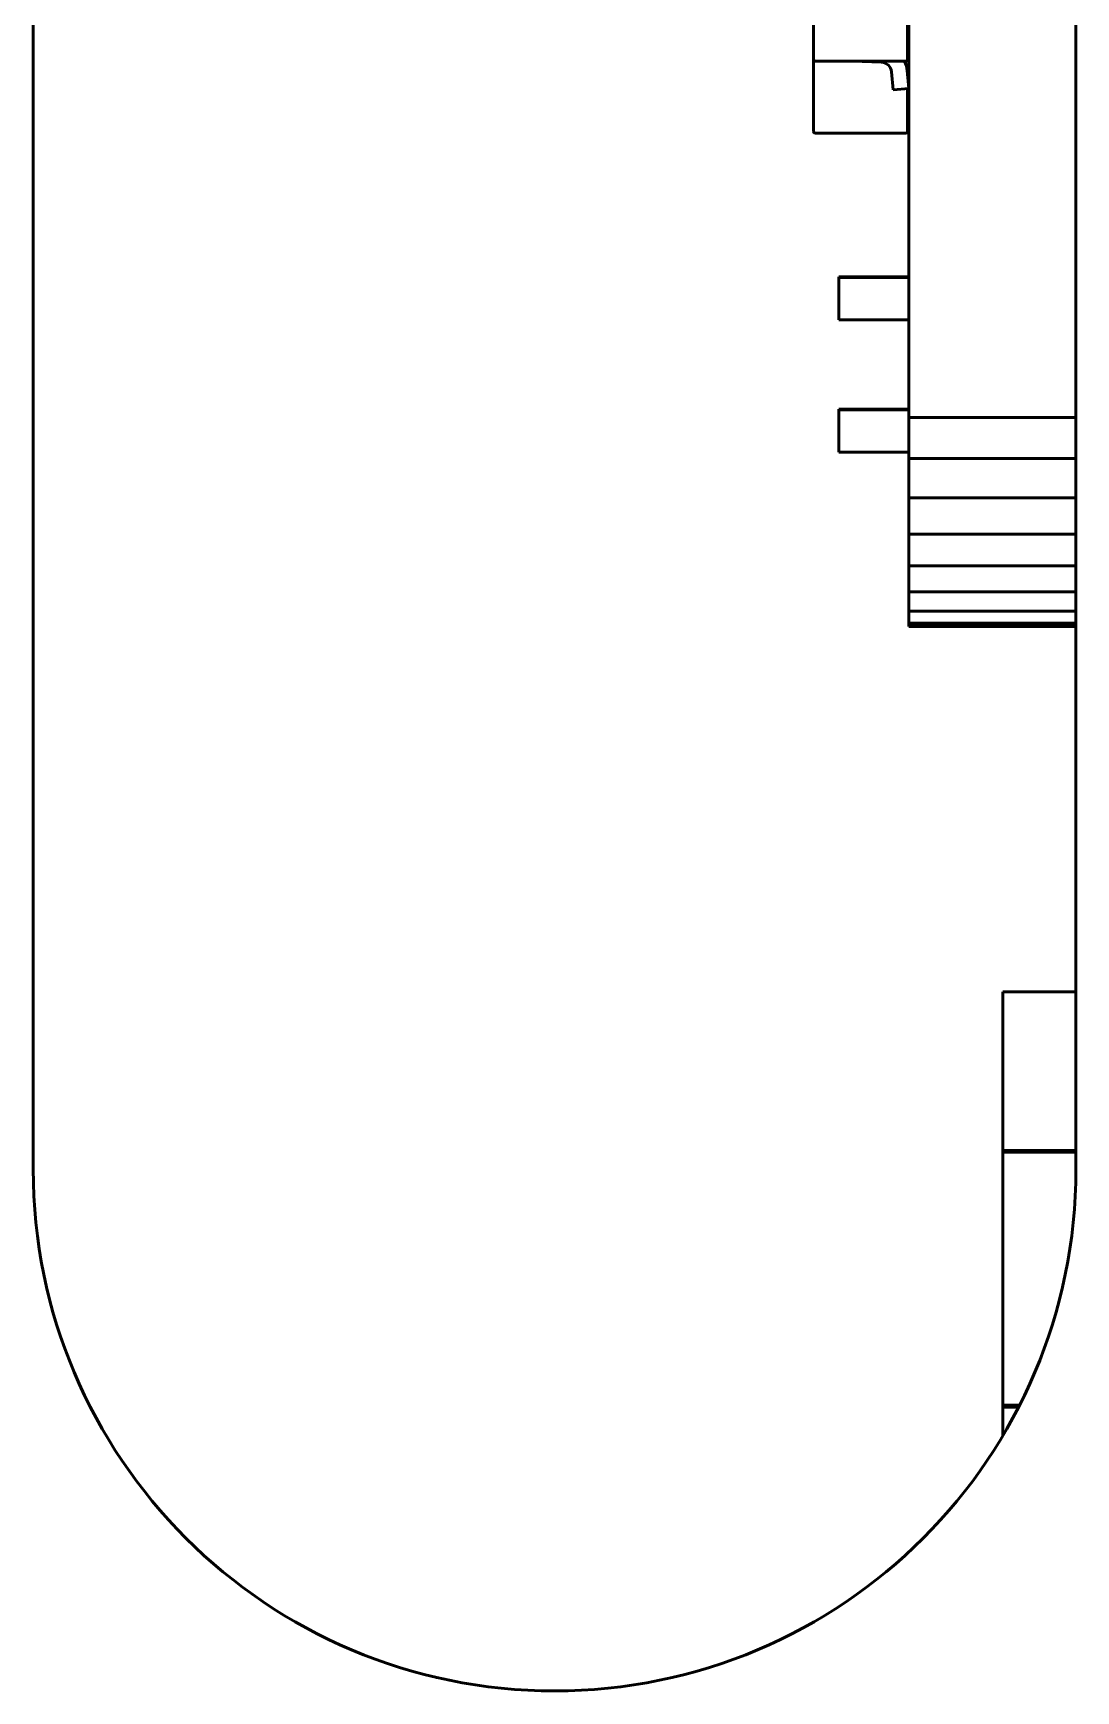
# Model space of a CAD drawing. Header units: millimetres. Extents: x 3118 to 4801, y 919 to 1849.
# Drawn here: x 3436.86 to 3446.86, y 1367.7 to 1383.59 of the extents above; entities that cross this region are included whole.
import ezdxf

# ---------------------------------------------------------------- set-up
doc = ezdxf.new("R2010")
doc.units = ezdxf.units.MM
doc.header["$LTSCALE"] = 1.8
doc.layers.add('외형선(ISO)', color=7, linetype='Continuous', lineweight=50)

msp = doc.modelspace()

# ---------------------------------------------------------------- linework, layer by layer
at = {"layer": '외형선(ISO)'}
for p, q in [((3445.257, 1379.903), (3445.257, 1411.366)), ((3436.86, 1372.697), (3436.86, 1407.697)), ((3446.86, 1407.697), (3446.86, 1372.697)), ((3444.345, 1383.669), (3444.345, 1383.335)), ((3445.245, 1383.669), (3445.245, 1383.335)), ((3444.345, 1382.645), (3444.345, 1383.335)), ((3444.361, 1383.319), (3445.229, 1383.319)), ((3444.996, 1383.309), (3444.718, 1383.319)), ((3445.107, 1383.046), (3445.092, 1383.218)), ((3445.242, 1383.231), (3445.242, 1383.231)), ((3445.242, 1383.231), (3445.257, 1383.059)), ((3445.242, 1383.231), (3445.242, 1383.231)), ((3445.242, 1383.231), (3445.242, 1383.231)), ((3445.242, 1383.231), (3445.242, 1383.231)), ((3445.242, 1383.231), (3445.242, 1383.231)), ((3445.257, 1383.059), (3445.107, 1383.046)), ((3445.245, 1383.058), (3445.245, 1382.645)), ((3445.257, 1383.089), (3445.254, 1383.089)), ((3445.257, 1383.059), (3445.257, 1383.059)), ((3445.257, 1383.059), (3445.257, 1383.059)), ((3445.229, 1382.629), (3444.361, 1382.629)), ((3444.586, 1381.253), (3444.586, 1381.253)), ((3444.586, 1381.253), (3444.586, 1381.253)), ((3445.257, 1381.253), (3444.586, 1381.253)), ((3445.257, 1381.253), (3444.586, 1381.253)), ((3444.586, 1381.253), (3445.257, 1381.253)), ((3444.586, 1381.253), (3444.586, 1381.253)), ((3445.257, 1381.253), (3444.586, 1381.253)), ((3444.586, 1381.253), (3445.257, 1381.253)), ((3444.586, 1381.253), (3444.586, 1381.252)), ((3444.586, 1381.253), (3444.586, 1381.253)), ((3445.257, 1381.252), (3444.586, 1381.252)), ((3444.586, 1381.252), (3445.257, 1381.252)), ((3444.586, 1381.252), (3444.586, 1381.252)), ((3445.257, 1381.252), (3444.586, 1381.252)), ((3444.586, 1381.252), (3445.257, 1381.252)), ((3444.586, 1381.252), (3444.586, 1381.252)), ((3445.257, 1381.252), (3444.586, 1381.252)), ((3444.586, 1381.252), (3445.257, 1381.252)), ((3444.586, 1381.252), (3444.586, 1381.252)), ((3445.257, 1381.252), (3444.586, 1381.252)), ((3444.586, 1381.252), (3445.257, 1381.252)), ((3444.586, 1381.252), (3444.586, 1381.252)), ((3445.257, 1381.252), (3444.586, 1381.252)), ((3444.586, 1381.252), (3444.586, 1381.252)), ((3444.586, 1381.252), (3444.586, 1381.252)), ((3444.586, 1381.252), (3444.586, 1381.251)), ((3444.586, 1381.252), (3444.586, 1381.252)), ((3444.586, 1381.252), (3444.586, 1381.252)), ((3444.586, 1381.251), (3445.257, 1381.251)), ((3444.586, 1381.251), (3444.586, 1381.251)), ((3445.257, 1381.251), (3444.586, 1381.251)), ((3444.586, 1381.251), (3445.257, 1381.251)), ((3444.586, 1381.251), (3444.586, 1381.251)), ((3445.257, 1381.251), (3444.586, 1381.251)), ((3444.586, 1381.251), (3445.257, 1381.251)), ((3444.586, 1381.251), (3444.586, 1381.251)), ((3445.257, 1381.251), (3444.586, 1381.251)), ((3444.586, 1381.251), (3445.257, 1381.251)), ((3444.586, 1381.251), (3444.586, 1381.251)), ((3445.257, 1381.251), (3444.586, 1381.251)), ((3444.586, 1381.251), (3444.586, 1381.25)), ((3444.586, 1381.251), (3444.586, 1381.251)), ((3444.586, 1381.251), (3444.586, 1381.251)), ((3444.586, 1381.251), (3444.586, 1381.251)), ((3444.586, 1381.25), (3445.257, 1381.25)), ((3444.586, 1381.25), (3444.586, 1381.25)), ((3445.257, 1381.25), (3444.586, 1381.25)), ((3444.586, 1381.25), (3445.257, 1381.25)), ((3444.586, 1381.25), (3444.586, 1381.25)), ((3445.257, 1381.25), (3444.586, 1381.25)), ((3444.586, 1381.25), (3445.257, 1381.25)), ((3444.586, 1381.25), (3444.586, 1381.25)), ((3445.257, 1381.25), (3444.586, 1381.25)), ((3444.586, 1381.25), (3445.257, 1381.25)), ((3444.586, 1381.25), (3444.586, 1381.25)), ((3445.257, 1381.25), (3444.586, 1381.25)), ((3444.586, 1381.25), (3444.586, 1381.249)), ((3444.586, 1381.25), (3444.586, 1381.25)), ((3444.586, 1381.25), (3444.586, 1381.25)), ((3444.586, 1381.25), (3444.586, 1381.25)), ((3444.586, 1381.249), (3445.257, 1381.249)), ((3444.586, 1381.249), (3444.586, 1381.249)), ((3445.257, 1381.249), (3444.586, 1381.249)), ((3444.586, 1381.249), (3445.257, 1381.249)), ((3444.586, 1381.249), (3444.586, 1381.249)), ((3445.257, 1381.249), (3444.586, 1381.249)), ((3444.586, 1381.249), (3445.257, 1381.249)), ((3444.586, 1381.249), (3444.586, 1381.249)), ((3445.257, 1381.249), (3444.586, 1381.249)), ((3444.586, 1381.249), (3445.257, 1381.249)), ((3444.586, 1381.249), (3444.586, 1381.249)), ((3445.257, 1381.249), (3444.586, 1381.249)), ((3444.586, 1381.249), (3444.586, 1381.248)), ((3444.586, 1381.249), (3444.586, 1381.249)), ((3444.586, 1381.249), (3444.586, 1381.249)), ((3444.586, 1381.249), (3444.586, 1381.249)), ((3444.586, 1381.248), (3445.257, 1381.248)), ((3444.586, 1381.248), (3444.586, 1381.248)), ((3445.257, 1381.248), (3444.586, 1381.248)), ((3444.586, 1381.248), (3445.257, 1381.248)), ((3444.586, 1381.248), (3444.586, 1381.248)), ((3445.257, 1381.248), (3444.586, 1381.248)), ((3444.586, 1381.248), (3445.257, 1381.248)), ((3444.586, 1381.248), (3444.586, 1381.248)), ((3445.257, 1381.248), (3444.586, 1381.248)), ((3444.586, 1381.248), (3445.257, 1381.248)), ((3444.586, 1381.248), (3444.586, 1381.248)), ((3445.257, 1381.248), (3444.586, 1381.248)), ((3444.586, 1381.248), (3444.586, 1381.247)), ((3444.586, 1381.248), (3444.586, 1381.248)), ((3444.586, 1381.248), (3444.586, 1381.248)), ((3444.586, 1381.248), (3444.586, 1381.248)), ((3444.586, 1381.247), (3444.586, 1380.841)), ((3444.586, 1381.247), (3444.586, 1381.247)), ((3444.586, 1381.247), (3444.586, 1381.247)), ((3444.586, 1381.247), (3444.586, 1381.247)), ((3444.586, 1381.247), (3445.257, 1381.247)), ((3445.257, 1381.247), (3444.586, 1381.247)), ((3444.586, 1381.247), (3445.257, 1381.247)), ((3445.257, 1381.247), (3444.586, 1381.247)), ((3444.586, 1380.841), (3445.257, 1380.841)), ((3444.586, 1379.983), (3444.586, 1379.983)), ((3444.586, 1379.983), (3444.586, 1379.983)), ((3445.257, 1379.983), (3444.586, 1379.983)), ((3445.257, 1379.983), (3444.586, 1379.983)), ((3444.586, 1379.983), (3444.586, 1379.983)), ((3444.586, 1379.983), (3444.586, 1379.983)), ((3444.586, 1379.983), (3444.586, 1379.982)), ((3444.586, 1379.983), (3445.257, 1379.983)), ((3445.257, 1379.983), (3444.586, 1379.983)), ((3444.586, 1379.983), (3445.257, 1379.983)), ((3444.586, 1379.982), (3444.586, 1379.982)), ((3444.586, 1379.982), (3444.586, 1379.982)), ((3444.586, 1379.982), (3444.586, 1379.982)), ((3444.586, 1379.982), (3444.586, 1379.982)), ((3444.586, 1379.982), (3444.586, 1379.982)), ((3444.586, 1379.982), (3444.586, 1379.982)), ((3444.586, 1379.982), (3444.586, 1379.982)), ((3445.257, 1379.982), (3444.586, 1379.982)), ((3444.586, 1379.982), (3444.586, 1379.981)), ((3444.586, 1379.982), (3445.257, 1379.982)), ((3445.257, 1379.982), (3444.586, 1379.982)), ((3444.586, 1379.982), (3445.257, 1379.982)), ((3445.257, 1379.982), (3444.586, 1379.982)), ((3444.586, 1379.982), (3445.257, 1379.982)), ((3445.257, 1379.982), (3444.586, 1379.982)), ((3444.586, 1379.982), (3445.257, 1379.982)), ((3445.257, 1379.982), (3444.586, 1379.982)), ((3444.586, 1379.982), (3444.586, 1379.982)), ((3445.257, 1379.981), (3444.586, 1379.981)), ((3444.586, 1379.981), (3444.586, 1379.98)), ((3444.586, 1379.981), (3445.257, 1379.981)), ((3445.257, 1379.981), (3444.586, 1379.981)), ((3444.586, 1379.981), (3444.586, 1379.981)), ((3444.586, 1379.981), (3445.257, 1379.981)), ((3445.257, 1379.981), (3444.586, 1379.981)), ((3444.586, 1379.981), (3444.586, 1379.981)), ((3444.586, 1379.981), (3445.257, 1379.981)), ((3445.257, 1379.981), (3444.586, 1379.981)), ((3444.586, 1379.981), (3444.586, 1379.981)), ((3444.586, 1379.981), (3445.257, 1379.981)), ((3444.586, 1379.981), (3444.586, 1379.981)), ((3444.586, 1379.981), (3444.586, 1379.981)), ((3444.586, 1379.981), (3444.586, 1379.981)), ((3444.586, 1379.981), (3444.586, 1379.981)), ((3445.257, 1379.98), (3444.586, 1379.98)), ((3444.586, 1379.98), (3444.586, 1379.979)), ((3444.586, 1379.98), (3445.257, 1379.98)), ((3445.257, 1379.98), (3444.586, 1379.98)), ((3444.586, 1379.98), (3444.586, 1379.98)), ((3444.586, 1379.98), (3445.257, 1379.98)), ((3445.257, 1379.98), (3444.586, 1379.98)), ((3444.586, 1379.98), (3444.586, 1379.98)), ((3444.586, 1379.98), (3445.257, 1379.98)), ((3445.257, 1379.98), (3444.586, 1379.98)), ((3444.586, 1379.98), (3444.586, 1379.98)), ((3444.586, 1379.98), (3445.257, 1379.98)), ((3444.586, 1379.98), (3444.586, 1379.98)), ((3444.586, 1379.98), (3444.586, 1379.98)), ((3444.586, 1379.98), (3444.586, 1379.98)), ((3444.586, 1379.98), (3444.586, 1379.98)), ((3445.257, 1379.979), (3444.586, 1379.979)), ((3444.586, 1379.979), (3444.586, 1379.978)), ((3444.586, 1379.979), (3445.257, 1379.979)), ((3445.257, 1379.979), (3444.586, 1379.979)), ((3444.586, 1379.979), (3444.586, 1379.979)), ((3444.586, 1379.979), (3445.257, 1379.979)), ((3445.257, 1379.979), (3444.586, 1379.979)), ((3444.586, 1379.979), (3444.586, 1379.979)), ((3444.586, 1379.979), (3445.257, 1379.979)), ((3445.257, 1379.979), (3444.586, 1379.979)), ((3444.586, 1379.979), (3444.586, 1379.979)), ((3444.586, 1379.979), (3445.257, 1379.979)), ((3444.586, 1379.979), (3444.586, 1379.979)), ((3444.586, 1379.979), (3444.586, 1379.979)), ((3444.586, 1379.979), (3444.586, 1379.979)), ((3444.586, 1379.979), (3444.586, 1379.979)), ((3445.257, 1379.978), (3444.586, 1379.978)), ((3444.586, 1379.978), (3444.586, 1379.977)), ((3444.586, 1379.978), (3445.257, 1379.978)), ((3445.257, 1379.978), (3444.586, 1379.978)), ((3444.586, 1379.978), (3444.586, 1379.978)), ((3444.586, 1379.978), (3445.257, 1379.978)), ((3445.257, 1379.978), (3444.586, 1379.978)), ((3444.586, 1379.978), (3444.586, 1379.978)), ((3444.586, 1379.978), (3445.257, 1379.978)), ((3445.257, 1379.978), (3444.586, 1379.978)), ((3444.586, 1379.978), (3444.586, 1379.978)), ((3444.586, 1379.978), (3445.257, 1379.978)), ((3444.586, 1379.978), (3444.586, 1379.978)), ((3444.586, 1379.978), (3444.586, 1379.978)), ((3444.586, 1379.978), (3444.586, 1379.978)), ((3444.586, 1379.978), (3444.586, 1379.978)), ((3444.586, 1379.977), (3444.586, 1379.571)), ((3444.586, 1379.977), (3444.586, 1379.977)), ((3445.257, 1379.977), (3444.586, 1379.977)), ((3444.586, 1379.977), (3444.586, 1379.977)), ((3444.586, 1379.977), (3445.257, 1379.977)), ((3444.586, 1379.977), (3445.257, 1379.977)), ((3445.257, 1379.977), (3444.586, 1379.977)), ((3444.586, 1379.977), (3444.586, 1379.977)), ((3446.86, 1379.903), (3445.257, 1379.903)), ((3445.257, 1379.511), (3445.257, 1379.903)), ((3444.586, 1379.571), (3445.257, 1379.571)), ((3446.86, 1379.511), (3445.257, 1379.511)), ((3445.257, 1379.134), (3445.257, 1379.511)), ((3446.86, 1379.134), (3445.257, 1379.134)), ((3445.257, 1378.787), (3445.257, 1379.134)), ((3446.86, 1378.787), (3445.257, 1378.787)), ((3445.257, 1378.482), (3445.257, 1378.787)), ((3446.86, 1378.482), (3445.257, 1378.482)), ((3445.257, 1378.232), (3445.257, 1378.482)), ((3446.86, 1378.232), (3445.257, 1378.232)), ((3445.257, 1378.047), (3445.257, 1378.232)), ((3446.86, 1378.047), (3445.257, 1378.047)), ((3445.257, 1377.932), (3445.257, 1378.047)), ((3446.86, 1377.932), (3445.257, 1377.932)), ((3445.257, 1377.903), (3445.257, 1377.932)), ((3446.86, 1377.903), (3445.257, 1377.903)), ((3445.257, 1377.901), (3445.257, 1377.903)), ((3446.86, 1377.901), (3445.257, 1377.901)), ((3446.16, 1374.397), (3446.86, 1374.397)), ((3446.16, 1372.877), (3446.16, 1374.397)), ((3446.16, 1372.877), (3446.16, 1372.86)), ((3446.16, 1372.877), (3446.86, 1372.877)), ((3446.16, 1372.86), (3446.86, 1372.86)), ((3446.16, 1370.435), (3446.16, 1372.86)), ((3446.318, 1370.435), (3446.16, 1370.435)), ((3446.16, 1370.418), (3446.16, 1370.435)), ((3446.31, 1370.418), (3446.16, 1370.418)), ((3446.16, 1370.146), (3446.16, 1370.418))]:
    msp.add_line(p, q, dxfattribs=at)
for centre, radius, start, end in [((3445.079, 1383.511), 0.178, 0, 21.3414), ((3445.079, 1383.511), 0.178, 0, 21.3414), ((3445.079, 1383.511), 0.178, 0, 21.3414), ((3445.079, 1383.511), 0.178, 0, 21.3414), ((3445.079, 1383.511), 0.178, 0, 21.3414), ((3445.079, 1383.511), 0.178, 0, 21.3414), ((3445.079, 1383.511), 0.178, 0, 21.3414), ((3445.079, 1383.511), 0.178, 0, 21.3414), ((3444.361, 1383.335), 0.016, 180, 270), ((3444.993, 1383.209), 0.1, 5, 88), ((3444.993, 1383.209), 0.25, 5, 26.0123), ((3444.993, 1383.209), 0.25, 5, 25.9978), ((3444.993, 1383.209), 0.25, 5, 25.9808), ((3444.993, 1383.209), 0.25, 5, 25.9663), ((3444.993, 1383.209), 0.25, 5, 25.9494), ((3444.993, 1383.209), 0.25, 5, 25.9349), ((3445.229, 1383.335), 0.016, 270, 0), ((3444.361, 1382.645), 0.016, 180, 270), ((3445.229, 1382.645), 0.016, 270, 0), ((3441.86, 1372.697), 5, 180, 0)]:
    msp.add_arc(centre, radius, start, end, dxfattribs=at)

doc.saveas('drawing.dxf')
